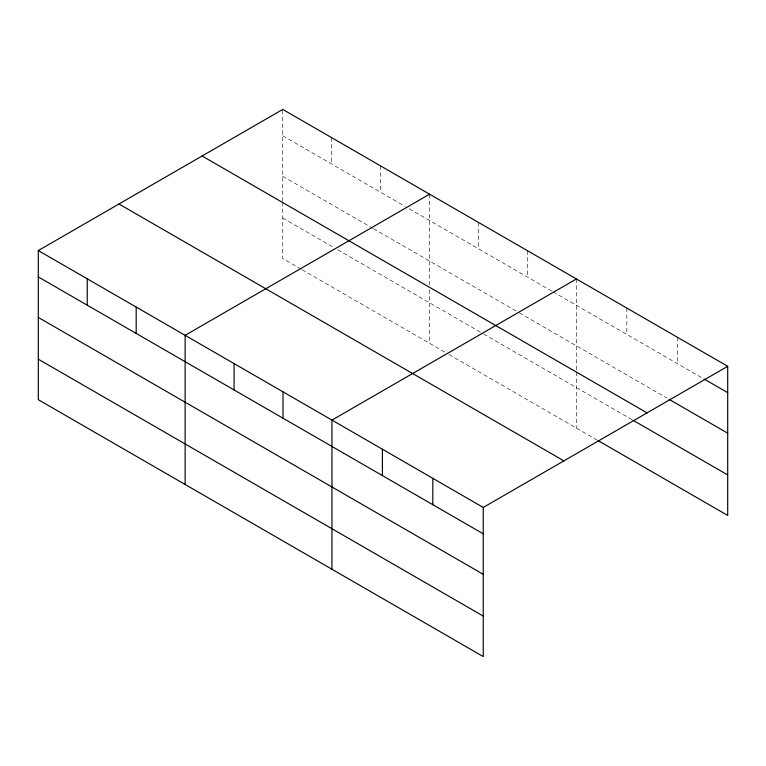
<?xml version="1.0" encoding="UTF-8"?>
<svg xmlns="http://www.w3.org/2000/svg" width="766" height="766" viewBox="0 0 766 766"><rect width="100%" height="100%" fill="white"/><g stroke="black" fill="none" stroke-linecap="round" stroke-linejoin="round"><path stroke-width="0.57" stroke-dasharray="3.83 2.87" d="M282.759 201.343L282.759 109.423M282.759 135.783L405.118 206.427M409.197 208.783L551.951 291.195M552.966 291.789L703.006 378.404M282.759 176.295L372.487 228.105M373.511 228.689L518.304 312.289M519.319 312.873L666.985 398.129M282.759 218.042L333.746 247.475M337.825 249.831L482.609 333.43M483.633 334.014L631.988 419.672M301.115 269.153L282.759 258.563L282.759 202.54M302.139 269.747L444.883 352.159M448.962 354.514L597.001 439.99M677.278 337.184L677.278 363.553M626.847 308.076L626.847 334.436M576.425 278.958L576.425 370.888M576.425 372.085L576.425 428.098M527.477 250.702L527.477 277.072M478.53 222.446L478.53 248.806M429.592 194.191L429.592 284.923M429.592 289.692L429.592 343.331M380.645 165.935L380.645 192.295M331.707 137.679L331.707 164.039"/><path stroke-width="1.15" d="M38.3 250.559L483.241 507.437L483.241 656.577L38.3 399.699L38.3 250.559L282.759 109.423L727.7 366.301L727.7 515.441L598.035 440.584M429.592 194.191L185.133 335.326L185.133 484.466M576.425 278.958L331.956 420.103L331.956 569.243M483.241 507.437L727.7 366.301M704.031 378.998L727.7 392.661M669.044 399.316L727.7 433.183M202.09 155.996L647.031 412.874M633.022 420.266L727.7 474.93M118.969 203.986L563.91 460.864M38.3 276.919L483.241 533.806M38.3 317.44L483.241 574.318M38.3 359.177L483.241 616.065M432.809 478.329L432.809 504.689M382.387 449.211L382.387 475.581M283.018 391.838L283.018 418.207M234.07 363.582L234.07 389.951M136.185 307.07L136.185 333.43M87.247 278.814L87.247 305.174"/></g></svg>
